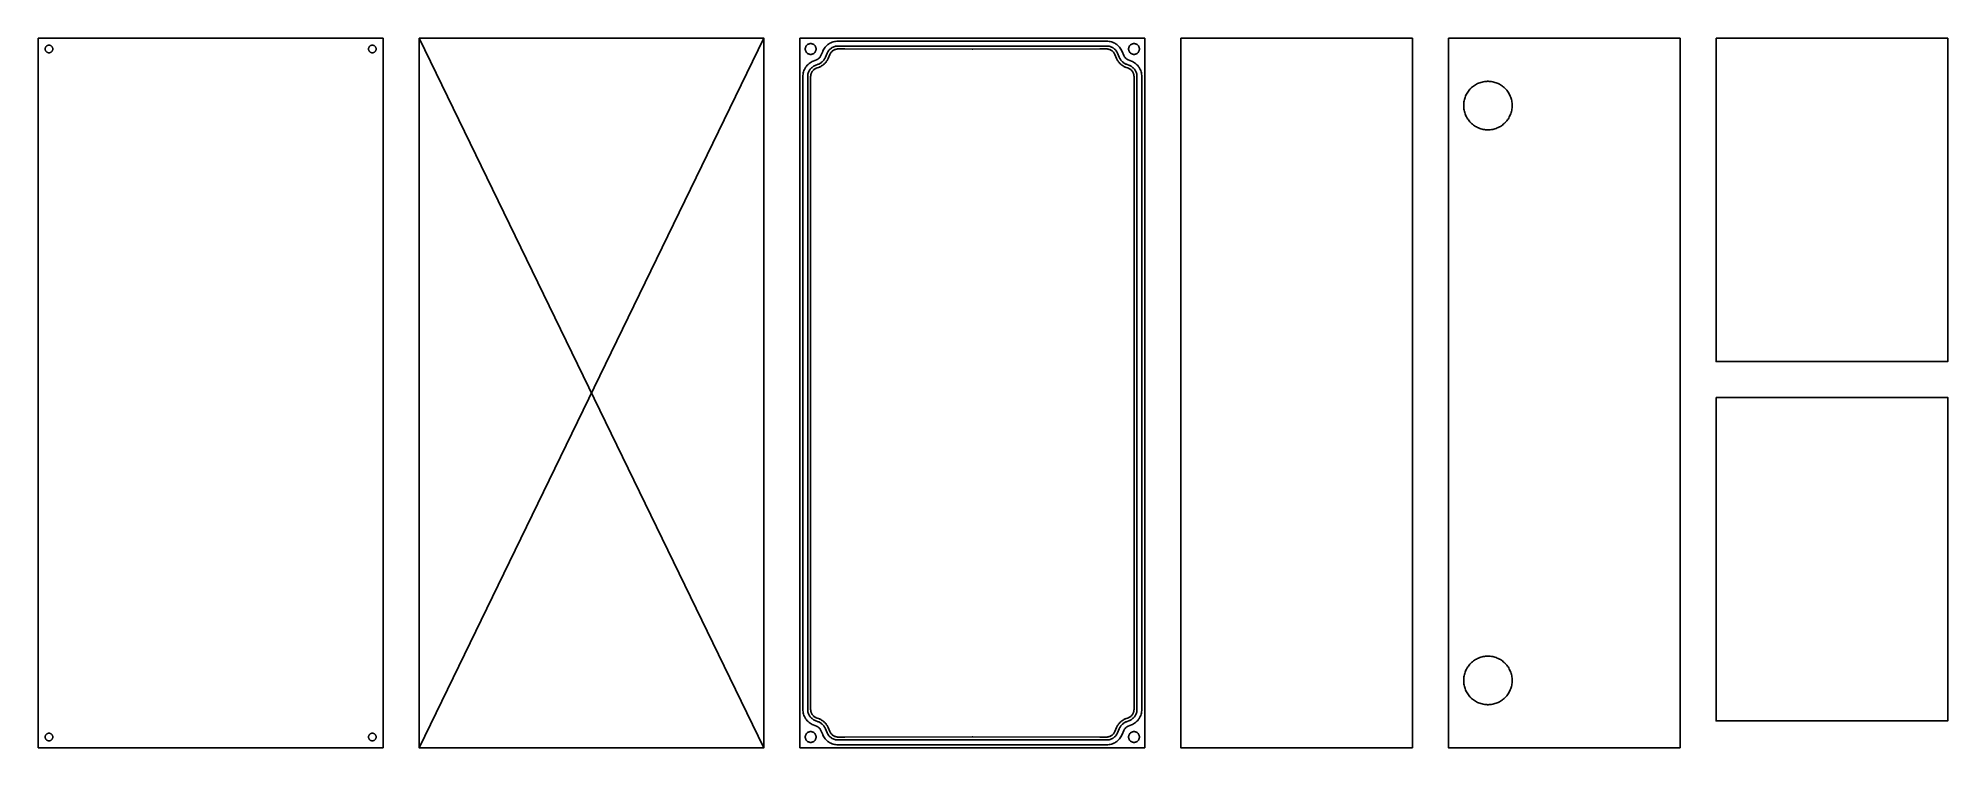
# Model space of a CAD drawing. Extents: x 0 to 1063, y 0 to 395.
import ezdxf

# ---------------------------------------------------------------- set-up
doc = ezdxf.new("R2010")
doc.units = 0
doc.layers.get('0').update_dxf_attribs({"linetype": 'CONTINUOUS'})

msp = doc.modelspace()

# ---------------------------------------------------------------- linework, layer by layer
at = {"color": 0}
for points in [[(0, 395.014), (192, 395.014), (192, 0.01329), (0, 0.01329), (0, 395.014)], [(212, 395.014), (404, 395.014), (404, 0.01329), (212, 0.01329), (212, 395.014)], [(212, 0.01329), (404, 395.014)], [(212, 395.014), (404, 0.01329)], [(424, 395.014), (616.001, 395.014), (616.001, 0.01329), (424, 0.01329), (424, 395.014)], [(614.351, 25.0133), (614.351, 373.628), (614.351, 373.801), (614.325, 374.322), (614.247, 375.011), (614.121, 375.69), (613.943, 376.357), (613.718, 377.01), (613.444, 377.644), (613.124, 378.258), (612.854, 378.706), (612.757, 378.85), (612.66, 378.993), (612.347, 379.411), (611.899, 379.94), (611.412, 380.432), (610.893, 380.886), (610.342, 381.301), (609.761, 381.675), (609.151, 382.006), (608.678, 382.225), (608.517, 382.29), (606.796, 382.989), (606.69, 383.032), (606.382, 383.182), (605.99, 383.412), (605.625, 383.679), (605.289, 383.979), (604.982, 384.31), (604.708, 384.671), (604.471, 385.057), (604.315, 385.364), (604.271, 385.468), (603.318, 387.692), (603.251, 387.85), (603.026, 388.311), (602.692, 388.906), (602.314, 389.472), (601.899, 390.008), (601.444, 390.514), (600.954, 390.985), (600.429, 391.421), (600.014, 391.724), (599.872, 391.818), (599.729, 391.912), (599.287, 392.174), (598.681, 392.485), (598.054, 392.75), (597.411, 392.969), (596.753, 393.14), (596.085, 393.264), (595.407, 393.339), (594.893, 393.364), (594.722, 393.364), (591.001, 393.364), (520.19, 393.296), (520.19, 393.294), (520.001, 393.294), (519.811, 393.294), (519.811, 393.296), (449, 393.364), (445.279, 393.364), (445.108, 393.364), (444.594, 393.339), (443.917, 393.264), (443.249, 393.14), (442.59, 392.969), (441.947, 392.75), (441.321, 392.485), (440.714, 392.174), (440.272, 391.912), (440.129, 391.818), (439.987, 391.724), (439.572, 391.421), (439.047, 390.985), (438.557, 390.514), (438.103, 390.008), (437.688, 389.472), (437.31, 388.906), (436.975, 388.311), (436.75, 387.85), (436.683, 387.692), (435.731, 385.468), (435.686, 385.364), (435.531, 385.057), (435.293, 384.671), (435.019, 384.31), (434.713, 383.979), (434.376, 383.679), (434.011, 383.412), (433.619, 383.182), (433.311, 383.032), (433.206, 382.989), (431.485, 382.29), (431.324, 382.225), (430.85, 382.006), (430.24, 381.675), (429.66, 381.301), (429.108, 380.886), (428.589, 380.432), (428.103, 379.94), (427.654, 379.411), (427.342, 378.993), (427.244, 378.85), (427.147, 378.706), (426.878, 378.258), (426.557, 377.644), (426.283, 377.01), (426.058, 376.357), (425.881, 375.69), (425.754, 375.011), (425.676, 374.322), (425.65, 373.801), (425.65, 373.628), (425.65, 21.4), (425.65, 21.2263), (425.676, 20.7049), (425.754, 20.0161), (425.881, 19.3371), (426.058, 18.67), (426.283, 18.0178), (426.557, 17.3832), (426.878, 16.769), (427.147, 16.3219), (427.244, 16.1778), (427.342, 16.0336), (427.654, 15.6156), (428.103, 15.0874), (428.589, 14.5953), (429.108, 14.1408), (429.66, 13.726), (430.24, 13.3524), (430.85, 13.022), (431.324, 12.8019), (431.485, 12.7365), (433.206, 12.038), (433.311, 11.9951), (433.619, 11.8454), (434.011, 11.6146), (434.376, 11.3482), (434.713, 11.0482), (435.019, 10.717), (435.293, 10.3569), (435.531, 9.97006), (435.686, 9.66385), (435.731, 9.55881), (436.683, 7.33485), (436.75, 7.17763), (436.975, 6.71571), (437.31, 6.1219), (437.688, 5.55561), (438.103, 5.01882), (438.557, 4.51367), (439.047, 4.04226), (439.572, 3.60667), (439.987, 3.30317), (440.129, 3.20893), (440.272, 3.11475), (440.714, 2.85308), (441.321, 2.5421), (441.947, 2.27686), (442.59, 2.05806), (443.249, 1.88656), (443.917, 1.76307), (444.594, 1.68838), (445.108, 1.66331), (445.279, 1.66331), (449, 1.66331), (519.811, 1.73199), (519.811, 1.73232), (520.001, 1.73215), (520.19, 1.73232), (520.19, 1.73199), (591.001, 1.66331), (594.722, 1.66331), (594.893, 1.66331), (595.407, 1.68838), (596.085, 1.76307), (596.753, 1.88656), (597.411, 2.05806), (598.054, 2.27686), (598.681, 2.5421), (599.287, 2.85308), (599.729, 3.11475), (599.872, 3.20893), (600.014, 3.30311), (600.429, 3.60667), (600.954, 4.04226), (601.444, 4.51367), (601.899, 5.01882), (602.314, 5.55561), (602.692, 6.1219), (603.026, 6.71571), (603.251, 7.17763), (603.318, 7.33485), (604.271, 9.55881), (604.315, 9.66385), (604.471, 9.97006), (604.708, 10.3569), (604.982, 10.717), (605.289, 11.0482), (605.625, 11.3482), (605.99, 11.6146), (606.382, 11.8454), (606.69, 11.9951), (606.796, 12.038), (608.517, 12.7365), (608.678, 12.8019), (609.151, 13.022), (609.761, 13.3524), (610.342, 13.726), (610.893, 14.1408), (611.412, 14.5953), (611.899, 15.0874), (612.347, 15.6156), (612.66, 16.0336), (612.757, 16.1778), (612.854, 16.3219), (613.124, 16.769), (613.444, 17.3832), (613.718, 18.0178), (613.943, 18.67), (614.121, 19.3371), (614.247, 20.0161), (614.325, 20.7049), (614.351, 21.2263), (614.351, 21.4), (614.351, 25.0133)], [(614.351, 370.014), (614.351, 21.4), (614.351, 21.2263), (614.325, 20.7049), (614.247, 20.0161), (614.121, 19.3371), (613.943, 18.67), (613.718, 18.0178), (613.444, 17.3832), (613.124, 16.769), (612.854, 16.3219), (612.757, 16.1778), (612.66, 16.0336), (612.347, 15.6156), (611.899, 15.0874), (611.412, 14.5953), (610.893, 14.1408), (610.342, 13.726), (609.761, 13.3524), (609.151, 13.022), (608.678, 12.8019), (608.517, 12.7365), (606.796, 12.038), (606.69, 11.9951), (606.382, 11.8454), (605.99, 11.6146), (605.625, 11.3482), (605.289, 11.0482), (604.982, 10.717), (604.708, 10.3569), (604.471, 9.97006), (604.315, 9.66385), (604.271, 9.55881), (603.318, 7.33485), (603.251, 7.17763), (603.026, 6.71571), (602.692, 6.1219), (602.314, 5.55561), (601.899, 5.01882), (601.444, 4.51367), (600.954, 4.04226), (600.429, 3.60667), (600.014, 3.30311), (599.872, 3.20893), (599.729, 3.11475), (599.287, 2.85308), (598.681, 2.5421), (598.054, 2.27686), (597.411, 2.05806), (596.753, 1.88656), (596.085, 1.76307), (595.407, 1.68838), (594.893, 1.66331), (594.722, 1.66331), (591.001, 1.66331), (520.19, 1.73199), (520.19, 1.73232), (520.001, 1.73215), (519.811, 1.73232), (519.811, 1.73199), (449, 1.66331), (445.279, 1.66331), (445.108, 1.66331), (444.594, 1.68838), (443.917, 1.76307), (443.249, 1.88656), (442.59, 2.05806), (441.947, 2.27686), (441.321, 2.5421), (440.714, 2.85308), (440.272, 3.11475), (440.129, 3.20893), (439.987, 3.30317), (439.572, 3.60667), (439.047, 4.04226), (438.557, 4.51367), (438.103, 5.01882), (437.688, 5.55561), (437.31, 6.1219), (436.975, 6.71571), (436.75, 7.17763), (436.683, 7.33485), (435.731, 9.55881), (435.686, 9.66385), (435.531, 9.97006), (435.293, 10.3569), (435.019, 10.717), (434.713, 11.0482), (434.376, 11.3482), (434.011, 11.6146), (433.619, 11.8454), (433.311, 11.9951), (433.206, 12.038), (431.485, 12.7365), (431.324, 12.8019), (430.85, 13.022), (430.24, 13.3524), (429.66, 13.726), (429.108, 14.1408), (428.589, 14.5953), (428.103, 15.0874), (427.654, 15.6156), (427.342, 16.0336), (427.244, 16.1778), (427.147, 16.3219), (426.878, 16.769), (426.557, 17.3832), (426.283, 18.0178), (426.058, 18.67), (425.881, 19.3371), (425.754, 20.0161), (425.676, 20.7049), (425.65, 21.2263), (425.65, 21.4), (425.65, 373.628), (425.65, 373.801), (425.676, 374.322), (425.754, 375.011), (425.881, 375.69), (426.058, 376.357), (426.283, 377.01), (426.557, 377.644), (426.878, 378.258), (427.147, 378.706), (427.244, 378.85), (427.342, 378.993), (427.654, 379.411), (428.103, 379.94), (428.589, 380.432), (429.108, 380.886), (429.66, 381.301), (430.24, 381.675), (430.85, 382.006), (431.324, 382.225), (431.485, 382.29), (433.206, 382.989), (433.311, 383.032), (433.619, 383.182), (434.011, 383.412), (434.376, 383.679), (434.713, 383.979), (435.019, 384.31), (435.293, 384.671), (435.531, 385.057), (435.686, 385.364), (435.731, 385.468), (436.683, 387.692), (436.75, 387.85), (436.975, 388.311), (437.31, 388.906), (437.688, 389.472), (438.103, 390.008), (438.557, 390.514), (439.047, 390.985), (439.572, 391.421), (439.987, 391.724), (440.129, 391.818), (440.272, 391.912), (440.714, 392.174), (441.321, 392.485), (441.947, 392.75), (442.59, 392.969), (443.249, 393.14), (443.917, 393.264), (444.594, 393.339), (445.108, 393.364), (445.279, 393.364), (449, 393.364), (519.811, 393.296), (519.811, 393.294), (520.001, 393.294), (520.19, 393.294), (520.19, 393.296), (591.001, 393.364), (594.722, 393.364), (594.893, 393.364), (595.407, 393.339), (596.085, 393.264), (596.753, 393.14), (597.411, 392.969), (598.054, 392.75), (598.681, 392.485), (599.287, 392.174), (599.729, 391.912), (599.872, 391.818), (600.014, 391.724), (600.429, 391.421), (600.954, 390.985), (601.444, 390.514), (601.899, 390.008), (602.314, 389.472), (602.692, 388.906), (603.026, 388.311), (603.251, 387.85), (603.318, 387.692), (604.271, 385.468), (604.315, 385.364), (604.471, 385.057), (604.708, 384.671), (604.982, 384.31), (605.289, 383.979), (605.625, 383.679), (605.99, 383.412), (606.382, 383.182), (606.69, 383.032), (606.796, 382.989), (608.517, 382.29), (608.678, 382.225), (609.151, 382.006), (609.761, 381.675), (610.342, 381.301), (610.893, 380.886), (611.412, 380.432), (611.899, 379.94), (612.347, 379.411), (612.66, 378.993), (612.757, 378.85), (612.854, 378.706), (613.124, 378.258), (613.444, 377.644), (613.718, 377.01), (613.943, 376.357), (614.121, 375.69), (614.247, 375.011), (614.325, 374.322), (614.351, 373.801), (614.351, 373.628), (614.351, 370.014)], [(636.001, 395.014), (765.001, 395.014), (765.001, 0.01329), (636.001, 0.01329), (636.001, 395.014)], [(785.001, 395.014), (914.001, 395.014), (914.001, 0.01329), (785.001, 0.01329), (785.001, 395.014)], [(934.001, 395.014), (1063, 395.014), (1063, 215.014), (934.001, 215.014), (934.001, 395.014)], [(6, 386.914), (5.94629, 386.914), (5.78526, 386.925), (5.57676, 386.957), (5.37549, 387.008), (5.18257, 387.079), (4.99903, 387.167), (4.82585, 387.272), (4.66417, 387.393), (4.51508, 387.529), (4.3795, 387.678), (4.25863, 387.84), (4.15343, 388.013), (4.065, 388.196), (3.99442, 388.389), (3.94265, 388.59), (3.91081, 388.799), (3.90001, 388.96), (3.90001, 389.014), (3.90001, 389.068), (3.91081, 389.229), (3.94265, 389.438), (3.99442, 389.639), (4.065, 389.832), (4.15343, 390.015), (4.25863, 390.188), (4.3795, 390.35), (4.51508, 390.499), (4.66417, 390.635), (4.82585, 390.756), (4.99903, 390.861), (5.18257, 390.949), (5.37549, 391.019), (5.57676, 391.071), (5.78526, 391.103), (5.94629, 391.114), (6, 391.114), (6.05365, 391.114), (6.21468, 391.103), (6.42324, 391.071), (6.62446, 391.019), (6.81739, 390.949), (7.00097, 390.861), (7.1741, 390.756), (7.33578, 390.635), (7.48492, 390.499), (7.62044, 390.35), (7.74132, 390.188), (7.84651, 390.015), (7.93494, 389.832), (8.00553, 389.639), (8.05729, 389.438), (8.08914, 389.229), (8.09999, 389.068), (8.09999, 389.014), (8.09999, 388.96), (8.08914, 388.799), (8.05729, 388.59), (8.00553, 388.389), (7.93494, 388.196), (7.84651, 388.013), (7.74132, 387.84), (7.62044, 387.678), (7.48492, 387.529), (7.33578, 387.393), (7.1741, 387.272), (7.00097, 387.167), (6.81739, 387.079), (6.62446, 387.008), (6.42324, 386.957), (6.21468, 386.925), (6.05365, 386.914), (6, 386.914)], [(186, 386.914), (185.947, 386.914), (185.786, 386.925), (185.576, 386.957), (185.376, 387.008), (185.183, 387.079), (184.999, 387.167), (184.826, 387.272), (184.664, 387.393), (184.515, 387.529), (184.379, 387.678), (184.258, 387.84), (184.154, 388.013), (184.065, 388.196), (183.994, 388.389), (183.943, 388.59), (183.911, 388.799), (183.9, 388.96), (183.9, 389.014), (183.9, 389.068), (183.911, 389.229), (183.943, 389.438), (183.994, 389.639), (184.065, 389.832), (184.154, 390.015), (184.258, 390.188), (184.379, 390.35), (184.515, 390.499), (184.664, 390.635), (184.826, 390.756), (184.999, 390.861), (185.183, 390.949), (185.376, 391.019), (185.576, 391.071), (185.786, 391.103), (185.947, 391.114), (186, 391.114), (186.054, 391.114), (186.215, 391.103), (186.424, 391.071), (186.625, 391.019), (186.818, 390.949), (187.001, 390.861), (187.175, 390.756), (187.336, 390.635), (187.485, 390.499), (187.621, 390.35), (187.742, 390.188), (187.847, 390.015), (187.935, 389.832), (188.006, 389.639), (188.057, 389.438), (188.089, 389.229), (188.1, 389.068), (188.1, 389.014), (188.1, 388.96), (188.089, 388.799), (188.057, 388.59), (188.006, 388.389), (187.935, 388.196), (187.847, 388.013), (187.742, 387.84), (187.621, 387.678), (187.485, 387.529), (187.336, 387.393), (187.175, 387.272), (187.001, 387.167), (186.818, 387.079), (186.625, 387.008), (186.424, 386.957), (186.215, 386.925), (186.054, 386.914), (186, 386.914)], [(430, 386.014), (429.924, 386.014), (429.694, 386.029), (429.396, 386.075), (429.108, 386.149), (428.833, 386.25), (428.571, 386.376), (428.324, 386.526), (428.092, 386.699), (427.879, 386.893), (427.686, 387.106), (427.513, 387.336), (427.362, 387.583), (427.236, 387.846), (427.136, 388.122), (427.061, 388.41), (427.017, 388.707), (427, 388.938), (427, 389.014), (427, 389.09), (427.017, 389.321), (427.061, 389.618), (427.136, 389.906), (427.236, 390.182), (427.362, 390.444), (427.513, 390.692), (427.686, 390.922), (427.879, 391.135), (428.092, 391.329), (428.324, 391.501), (428.571, 391.651), (428.833, 391.778), (429.108, 391.879), (429.396, 391.953), (429.694, 391.999), (429.924, 392.014), (430, 392.014), (430.078, 392.014), (430.307, 391.999), (430.606, 391.953), (430.893, 391.879), (431.168, 391.778), (431.431, 391.651), (431.678, 391.501), (431.908, 391.329), (432.122, 391.135), (432.315, 390.922), (432.489, 390.692), (432.639, 390.444), (432.765, 390.182), (432.865, 389.906), (432.94, 389.618), (432.985, 389.321), (433, 389.09), (433, 389.014), (433, 388.938), (432.985, 388.707), (432.94, 388.41), (432.865, 388.122), (432.765, 387.846), (432.639, 387.583), (432.489, 387.336), (432.315, 387.106), (432.122, 386.893), (431.908, 386.699), (431.678, 386.526), (431.431, 386.376), (431.168, 386.25), (430.893, 386.149), (430.606, 386.075), (430.307, 386.029), (430.078, 386.014), (430, 386.014)], [(611.651, 370.014), (611.651, 21.4), (611.651, 21.2765), (611.632, 20.9056), (611.578, 20.4158), (611.488, 19.9328), (611.361, 19.4583), (611.2, 18.9946), (611.006, 18.5432), (610.778, 18.1064), (610.586, 17.7883), (610.517, 17.6858), (610.447, 17.5833), (610.225, 17.286), (609.907, 16.9103), (609.561, 16.5603), (609.192, 16.2371), (608.8, 15.9419), (608.386, 15.6764), (607.953, 15.4414), (607.617, 15.2847), (607.501, 15.2383), (605.781, 14.5399), (605.697, 14.5057), (605.449, 14.3953), (605.125, 14.2353), (604.811, 14.0603), (604.507, 13.8706), (604.213, 13.6668), (603.929, 13.4494), (603.657, 13.2187), (603.397, 12.9752), (603.149, 12.7195), (602.912, 12.4517), (602.69, 12.1726), (602.481, 11.8825), (602.286, 11.5818), (602.104, 11.2711), (601.939, 10.9507), (601.824, 10.7043), (601.787, 10.621), (600.836, 8.39708), (600.789, 8.28526), (600.629, 7.95671), (600.39, 7.5344), (600.122, 7.13162), (599.826, 6.74983), (599.503, 6.39057), (599.154, 6.05528), (598.781, 5.7455), (598.486, 5.52962), (598.385, 5.46262), (598.283, 5.39567), (597.969, 5.20953), (597.537, 4.98833), (597.092, 4.79969), (596.635, 4.6441), (596.167, 4.52208), (595.692, 4.43425), (595.21, 4.38113), (594.844, 4.36328), (594.722, 4.36328), (591.001, 4.36328), (520.001, 4.43218), (449, 4.36328), (445.279, 4.36328), (445.157, 4.36328), (444.792, 4.38113), (444.31, 4.43425), (443.835, 4.52208), (443.367, 4.6441), (442.91, 4.79969), (442.464, 4.98833), (442.032, 5.20953), (441.718, 5.39567), (441.617, 5.46262), (441.515, 5.52962), (441.221, 5.7455), (440.847, 6.05528), (440.499, 6.39057), (440.175, 6.74983), (439.879, 7.13162), (439.611, 7.5344), (439.374, 7.95671), (439.213, 8.28526), (439.165, 8.39708), (438.214, 10.621), (438.178, 10.7043), (438.063, 10.9507), (437.897, 11.2711), (437.715, 11.5818), (437.521, 11.8825), (437.311, 12.1726), (437.089, 12.4517), (436.853, 12.7195), (436.604, 12.9752), (436.344, 13.2187), (436.072, 13.4494), (435.789, 13.6668), (435.494, 13.8706), (435.19, 14.0603), (434.876, 14.2353), (434.553, 14.3953), (434.304, 14.5058), (434.221, 14.5399), (432.5, 15.2383), (432.385, 15.2847), (432.049, 15.4414), (431.615, 15.6764), (431.201, 15.9419), (430.81, 16.2371), (430.44, 16.5603), (430.094, 16.9103), (429.776, 17.286), (429.554, 17.5833), (429.485, 17.6858), (429.415, 17.7885), (429.224, 18.1064), (428.996, 18.5432), (428.801, 18.9946), (428.64, 19.4583), (428.514, 19.9328), (428.424, 20.4158), (428.369, 20.9056), (428.35, 21.2765), (428.35, 21.4), (428.35, 373.628), (428.35, 373.751), (428.369, 374.122), (428.424, 374.611), (428.514, 375.094), (428.64, 375.569), (428.801, 376.033), (428.996, 376.483), (429.224, 376.921), (429.415, 377.239), (429.485, 377.342), (429.554, 377.444), (429.776, 377.742), (430.094, 378.117), (430.44, 378.467), (430.81, 378.79), (431.201, 379.085), (431.615, 379.351), (432.049, 379.586), (432.385, 379.743), (432.5, 379.789), (434.221, 380.487), (434.304, 380.521), (434.553, 380.632), (434.876, 380.792), (435.19, 380.967), (435.494, 381.157), (435.789, 381.36), (436.072, 381.578), (436.344, 381.808), (436.604, 382.051), (436.853, 382.308), (437.089, 382.575), (437.311, 382.854), (437.521, 383.144), (437.715, 383.446), (437.897, 383.756), (438.063, 384.076), (438.178, 384.324), (438.214, 384.406), (439.165, 386.631), (439.213, 386.742), (439.374, 387.071), (439.611, 387.493), (439.879, 387.896), (440.175, 388.278), (440.499, 388.636), (440.847, 388.972), (441.221, 389.282), (441.515, 389.497), (441.617, 389.564), (441.718, 389.632), (442.032, 389.818), (442.464, 390.039), (442.91, 390.228), (443.367, 390.383), (443.835, 390.506), (444.31, 390.593), (444.792, 390.646), (445.157, 390.664), (445.279, 390.664), (449, 390.664), (520.001, 390.594), (591.001, 390.664), (594.722, 390.664), (594.844, 390.664), (595.21, 390.646), (595.692, 390.593), (596.167, 390.506), (596.635, 390.383), (597.092, 390.228), (597.537, 390.039), (597.969, 389.818), (598.283, 389.632), (598.385, 389.564), (598.486, 389.497), (598.781, 389.282), (599.154, 388.972), (599.503, 388.636), (599.826, 388.278), (600.122, 387.896), (600.39, 387.493), (600.629, 387.071), (600.789, 386.742), (600.836, 386.631), (601.787, 384.406), (601.824, 384.324), (601.939, 384.076), (602.104, 383.756), (602.286, 383.446), (602.481, 383.144), (602.69, 382.854), (602.912, 382.575), (603.149, 382.308), (603.397, 382.051), (603.657, 381.808), (603.929, 381.578), (604.213, 381.36), (604.507, 381.157), (604.811, 380.967), (605.125, 380.792), (605.449, 380.632), (605.697, 380.521), (605.781, 380.487), (607.501, 379.789), (607.617, 379.743), (607.953, 379.586), (608.386, 379.351), (608.8, 379.085), (609.192, 378.79), (609.561, 378.467), (609.907, 378.117), (610.225, 377.742), (610.447, 377.444), (610.517, 377.342), (610.586, 377.239), (610.778, 376.921), (611.006, 376.483), (611.2, 376.033), (611.361, 375.569), (611.488, 375.094), (611.578, 374.611), (611.632, 374.122), (611.651, 373.751), (611.651, 373.628), (611.651, 370.014)], [(611.651, 25.0133), (611.651, 373.628), (611.651, 373.751), (611.632, 374.122), (611.578, 374.611), (611.488, 375.094), (611.361, 375.569), (611.2, 376.033), (611.006, 376.483), (610.778, 376.921), (610.586, 377.239), (610.517, 377.342), (610.447, 377.444), (610.225, 377.742), (609.907, 378.117), (609.561, 378.467), (609.192, 378.79), (608.8, 379.085), (608.386, 379.351), (607.953, 379.586), (607.617, 379.743), (607.501, 379.789), (605.781, 380.487), (605.697, 380.521), (605.449, 380.632), (605.125, 380.792), (604.811, 380.967), (604.507, 381.157), (604.213, 381.36), (603.929, 381.578), (603.657, 381.808), (603.397, 382.051), (603.149, 382.308), (602.912, 382.575), (602.69, 382.854), (602.481, 383.144), (602.286, 383.446), (602.104, 383.756), (601.939, 384.076), (601.824, 384.324), (601.787, 384.406), (600.836, 386.631), (600.789, 386.742), (600.629, 387.071), (600.39, 387.493), (600.122, 387.896), (599.826, 388.278), (599.503, 388.636), (599.154, 388.972), (598.781, 389.282), (598.486, 389.497), (598.385, 389.564), (598.283, 389.632), (597.969, 389.818), (597.537, 390.039), (597.092, 390.228), (596.635, 390.383), (596.167, 390.506), (595.692, 390.593), (595.21, 390.646), (594.844, 390.664), (594.722, 390.664), (591.001, 390.664), (520.001, 390.594), (449, 390.664), (445.279, 390.664), (445.157, 390.664), (444.792, 390.646), (444.31, 390.593), (443.835, 390.506), (443.367, 390.383), (442.91, 390.228), (442.464, 390.039), (442.032, 389.818), (441.718, 389.632), (441.617, 389.564), (441.515, 389.497), (441.221, 389.282), (440.847, 388.972), (440.499, 388.636), (440.175, 388.278), (439.879, 387.896), (439.611, 387.493), (439.374, 387.071), (439.213, 386.742), (439.165, 386.631), (438.214, 384.406), (438.178, 384.324), (438.063, 384.076), (437.897, 383.756), (437.715, 383.446), (437.521, 383.144), (437.311, 382.854), (437.089, 382.575), (436.853, 382.308), (436.604, 382.051), (436.344, 381.808), (436.072, 381.578), (435.789, 381.36), (435.494, 381.157), (435.19, 380.967), (434.876, 380.792), (434.553, 380.632), (434.304, 380.521), (434.221, 380.487), (432.5, 379.789), (432.385, 379.743), (432.049, 379.586), (431.615, 379.351), (431.201, 379.085), (430.81, 378.79), (430.44, 378.467), (430.094, 378.117), (429.776, 377.742), (429.554, 377.444), (429.485, 377.342), (429.415, 377.239), (429.224, 376.921), (428.996, 376.483), (428.801, 376.033), (428.64, 375.569), (428.514, 375.094), (428.424, 374.611), (428.369, 374.122), (428.35, 373.751), (428.35, 373.628), (428.35, 21.4), (428.35, 21.2765), (428.369, 20.9056), (428.424, 20.4158), (428.514, 19.9328), (428.64, 19.4583), (428.801, 18.9946), (428.996, 18.5432), (429.224, 18.1064), (429.415, 17.7885), (429.485, 17.6858), (429.554, 17.5833), (429.776, 17.286), (430.094, 16.9103), (430.44, 16.5603), (430.81, 16.2371), (431.201, 15.9419), (431.615, 15.6764), (432.049, 15.4414), (432.385, 15.2847), (432.5, 15.2383), (434.221, 14.5399), (434.304, 14.5058), (434.553, 14.3953), (434.876, 14.2353), (435.19, 14.0603), (435.494, 13.8706), (435.789, 13.6668), (436.072, 13.4494), (436.344, 13.2187), (436.604, 12.9752), (436.853, 12.7195), (437.089, 12.4517), (437.311, 12.1726), (437.521, 11.8825), (437.715, 11.5818), (437.897, 11.2711), (438.063, 10.9507), (438.178, 10.7043), (438.214, 10.621), (439.165, 8.39708), (439.213, 8.28526), (439.374, 7.95671), (439.611, 7.5344), (439.879, 7.13162), (440.175, 6.74983), (440.499, 6.39057), (440.847, 6.05528), (441.221, 5.7455), (441.515, 5.52962), (441.617, 5.46262), (441.718, 5.39567), (442.032, 5.20953), (442.464, 4.98833), (442.91, 4.79969), (443.367, 4.6441), (443.835, 4.52208), (444.31, 4.43425), (444.792, 4.38113), (445.157, 4.36328), (445.279, 4.36328), (449, 4.36328), (520.001, 4.43218), (591.001, 4.36328), (594.722, 4.36328), (594.844, 4.36328), (595.21, 4.38113), (595.692, 4.43425), (596.167, 4.52208), (596.635, 4.6441), (597.092, 4.79969), (597.537, 4.98833), (597.969, 5.20953), (598.283, 5.39567), (598.385, 5.46262), (598.486, 5.52962), (598.781, 5.7455), (599.154, 6.05528), (599.503, 6.39057), (599.826, 6.74983), (600.122, 7.13162), (600.39, 7.5344), (600.629, 7.95671), (600.789, 8.28526), (600.836, 8.39708), (601.787, 10.621), (601.824, 10.7043), (601.939, 10.9507), (602.104, 11.2711), (602.286, 11.5818), (602.481, 11.8825), (602.69, 12.1726), (602.912, 12.4517), (603.149, 12.7195), (603.397, 12.9752), (603.657, 13.2187), (603.929, 13.4494), (604.213, 13.6668), (604.507, 13.8706), (604.811, 14.0603), (605.125, 14.2353), (605.449, 14.3953), (605.697, 14.5057), (605.781, 14.5399), (607.501, 15.2383), (607.617, 15.2847), (607.953, 15.4414), (608.386, 15.6764), (608.8, 15.9419), (609.192, 16.2371), (609.561, 16.5603), (609.907, 16.9103), (610.225, 17.286), (610.447, 17.5833), (610.517, 17.6858), (610.586, 17.7883), (610.778, 18.1064), (611.006, 18.5432), (611.2, 18.9946), (611.361, 19.4583), (611.488, 19.9328), (611.578, 20.4158), (611.632, 20.9056), (611.651, 21.2765), (611.651, 21.4), (611.651, 25.0133)], [(610.001, 25.0133), (610.001, 373.628), (610.001, 373.722), (609.986, 374.006), (609.944, 374.379), (609.875, 374.744), (609.779, 375.101), (609.657, 375.45), (609.511, 375.786), (609.342, 376.11), (609.149, 376.419), (608.933, 376.715), (608.697, 376.994), (608.44, 377.257), (608.164, 377.5), (607.869, 377.722), (607.557, 377.925), (607.228, 378.104), (606.969, 378.225), (606.882, 378.26), (605.161, 378.958), (605.058, 379), (604.754, 379.136), (604.357, 379.332), (603.972, 379.546), (603.6, 379.778), (603.24, 380.028), (602.893, 380.294), (602.56, 380.576), (602.242, 380.875), (601.938, 381.188), (601.649, 381.515), (601.376, 381.857), (601.119, 382.213), (600.881, 382.581), (600.658, 382.961), (600.456, 383.353), (600.315, 383.656), (600.271, 383.757), (599.319, 385.981), (599.283, 386.067), (599.16, 386.318), (598.978, 386.639), (598.774, 386.944), (598.55, 387.231), (598.307, 387.5), (598.047, 387.749), (597.769, 387.979), (597.476, 388.188), (597.169, 388.375), (596.849, 388.539), (596.517, 388.681), (596.175, 388.799), (595.822, 388.892), (595.463, 388.96), (595.096, 389), (594.815, 389.014), (594.722, 389.014), (591.001, 389.014), (520.186, 388.946), (520.186, 388.944), (520.001, 388.944), (519.815, 388.944), (519.815, 388.946), (449, 389.014), (445.279, 389.014), (445.186, 389.014), (444.906, 389), (444.539, 388.96), (444.179, 388.892), (443.828, 388.799), (443.485, 388.681), (443.153, 388.539), (442.832, 388.375), (442.525, 388.188), (442.232, 387.979), (441.956, 387.749), (441.694, 387.5), (441.451, 387.231), (441.228, 386.944), (441.024, 386.639), (440.842, 386.318), (440.719, 386.067), (440.682, 385.981), (439.731, 383.757), (439.686, 383.656), (439.546, 383.353), (439.343, 382.961), (439.121, 382.581), (438.882, 382.213), (438.625, 381.857), (438.353, 381.515), (438.064, 381.188), (437.76, 380.875), (437.442, 380.576), (437.108, 380.294), (436.761, 380.028), (436.401, 379.778), (436.029, 379.546), (435.644, 379.332), (435.249, 379.136), (434.943, 379), (434.842, 378.958), (433.119, 378.26), (433.032, 378.225), (432.774, 378.104), (432.444, 377.925), (432.132, 377.722), (431.838, 377.5), (431.561, 377.257), (431.304, 376.994), (431.068, 376.715), (430.853, 376.419), (430.66, 376.11), (430.49, 375.786), (430.344, 375.45), (430.222, 375.101), (430.126, 374.744), (430.057, 374.379), (430.015, 374.006), (430, 373.722), (430, 373.628), (430, 21.4), (430, 21.3053), (430.015, 21.0211), (430.057, 20.6481), (430.126, 20.2824), (430.222, 19.9251), (430.344, 19.5779), (430.49, 19.2415), (430.66, 18.9176), (430.853, 18.6074), (431.068, 18.3119), (431.304, 18.0328), (431.561, 17.771), (431.838, 17.5278), (432.132, 17.3046), (432.444, 17.1025), (432.774, 16.9229), (433.032, 16.8028), (433.119, 16.7671), (434.842, 16.0687), (434.943, 16.0271), (435.249, 15.8917), (435.644, 15.6958), (436.029, 15.4814), (436.401, 15.2493), (436.761, 14.9997), (437.108, 14.7335), (437.442, 14.451), (437.76, 14.1528), (438.064, 13.8396), (438.353, 13.5118), (438.625, 13.17), (438.882, 12.8148), (439.121, 12.4466), (439.343, 12.0661), (439.546, 11.6738), (439.686, 11.3722), (439.731, 11.2702), (440.682, 9.04622), (440.719, 8.96056), (440.842, 8.70899), (441.024, 8.38769), (441.228, 8.08317), (441.451, 7.79617), (441.694, 7.52756), (441.956, 7.2781), (442.232, 7.04861), (442.525, 6.83985), (442.832, 6.65267), (443.153, 6.48785), (443.485, 6.34619), (443.828, 6.22851), (444.179, 6.13558), (444.539, 6.06819), (444.906, 6.02718), (445.186, 6.01329), (445.279, 6.01329), (449, 6.01329), (519.815, 6.08197), (519.815, 6.08236), (520.001, 6.08214), (520.186, 6.08236), (520.186, 6.08197), (591.001, 6.01329), (594.722, 6.01329), (594.815, 6.01329), (595.096, 6.02718), (595.463, 6.06819), (595.822, 6.13558), (596.175, 6.22851), (596.517, 6.34619), (596.849, 6.48785), (597.169, 6.65267), (597.476, 6.83985), (597.769, 7.04861), (598.047, 7.2781), (598.307, 7.52756), (598.55, 7.79617), (598.774, 8.08317), (598.978, 8.38769), (599.16, 8.70899), (599.283, 8.96056), (599.319, 9.04622), (600.271, 11.2702), (600.315, 11.3722), (600.456, 11.6738), (600.658, 12.0661), (600.881, 12.4466), (601.119, 12.8148), (601.376, 13.17), (601.649, 13.5118), (601.938, 13.8396), (602.242, 14.1528), (602.56, 14.451), (602.893, 14.7335), (603.24, 14.9997), (603.6, 15.2493), (603.972, 15.4814), (604.357, 15.6958), (604.754, 15.8917), (605.058, 16.0271), (605.161, 16.0687), (606.882, 16.7671), (606.969, 16.8028), (607.228, 16.9229), (607.557, 17.1025), (607.869, 17.3046), (608.164, 17.5278), (608.44, 17.771), (608.697, 18.0328), (608.933, 18.3119), (609.149, 18.6074), (609.342, 18.9176), (609.511, 19.2415), (609.657, 19.5779), (609.779, 19.9251), (609.875, 20.2824), (609.944, 20.6481), (609.986, 21.0211), (610.001, 21.3053), (610.001, 21.4), (610.001, 25.0133)], [(610.001, 386.014), (609.924, 386.014), (609.694, 386.029), (609.396, 386.075), (609.108, 386.149), (608.833, 386.25), (608.571, 386.376), (608.324, 386.526), (608.093, 386.699), (607.879, 386.893), (607.686, 387.106), (607.512, 387.336), (607.363, 387.583), (607.236, 387.846), (607.136, 388.122), (607.061, 388.41), (607.017, 388.707), (607.001, 388.938), (607.001, 389.014), (607.001, 389.09), (607.017, 389.321), (607.061, 389.618), (607.136, 389.906), (607.236, 390.182), (607.363, 390.444), (607.512, 390.692), (607.686, 390.922), (607.879, 391.135), (608.093, 391.329), (608.324, 391.501), (608.571, 391.651), (608.833, 391.778), (609.108, 391.879), (609.396, 391.953), (609.694, 391.999), (609.924, 392.014), (610.001, 392.014), (610.078, 392.014), (610.307, 391.999), (610.606, 391.953), (610.893, 391.879), (611.168, 391.778), (611.431, 391.651), (611.678, 391.501), (611.91, 391.329), (612.122, 391.135), (612.315, 390.922), (612.489, 390.692), (612.639, 390.444), (612.765, 390.182), (612.865, 389.906), (612.94, 389.618), (612.985, 389.321), (613.001, 389.09), (613.001, 389.014), (613.001, 388.938), (612.985, 388.707), (612.94, 388.41), (612.865, 388.122), (612.765, 387.846), (612.639, 387.583), (612.489, 387.336), (612.315, 387.106), (612.122, 386.893), (611.91, 386.699), (611.678, 386.526), (611.431, 386.376), (611.168, 386.25), (610.893, 386.149), (610.606, 386.075), (610.307, 386.029), (610.078, 386.014), (610.001, 386.014)], [(807.001, 371.014), (807.168, 371.014), (807.671, 370.997), (808.335, 370.947), (808.994, 370.865), (809.647, 370.751), (810.292, 370.607), (810.928, 370.431), (811.553, 370.224), (812.167, 369.986), (812.769, 369.719), (813.358, 369.424), (813.932, 369.099), (814.49, 368.746), (815.033, 368.365), (815.557, 367.957), (816.063, 367.521), (816.429, 367.178), (816.547, 367.06), (816.665, 366.942), (817.008, 366.575), (817.444, 366.069), (817.851, 365.546), (818.233, 365.004), (818.586, 364.444), (818.911, 363.871), (819.207, 363.282), (819.474, 362.681), (819.711, 362.065), (819.918, 361.44), (820.094, 360.804), (820.239, 360.16), (820.353, 359.507), (820.435, 358.849), (820.485, 358.183), (820.501, 357.681), (820.501, 357.514), (820.501, 357.346), (820.485, 356.844), (820.435, 356.179), (820.353, 355.521), (820.239, 354.868), (820.094, 354.224), (819.918, 353.588), (819.711, 352.963), (819.474, 352.347), (819.207, 351.746), (818.911, 351.157), (818.586, 350.582), (818.233, 350.024), (817.851, 349.482), (817.444, 348.958), (817.008, 348.453), (816.665, 348.086), (816.547, 347.968), (816.429, 347.85), (816.063, 347.507), (815.557, 347.071), (815.033, 346.662), (814.49, 346.282), (813.932, 345.929), (813.358, 345.604), (812.769, 345.308), (812.167, 345.042), (811.553, 344.804), (810.928, 344.597), (810.292, 344.421), (809.647, 344.275), (808.994, 344.161), (808.335, 344.081), (807.671, 344.031), (807.168, 344.014), (807.001, 344.014), (806.833, 344.014), (806.332, 344.031), (805.667, 344.081), (805.007, 344.161), (804.356, 344.275), (803.711, 344.421), (803.075, 344.597), (802.449, 344.804), (801.835, 345.042), (801.233, 345.308), (800.644, 345.604), (800.069, 345.929), (799.511, 346.282), (798.969, 346.662), (798.446, 347.071), (797.94, 347.507), (797.574, 347.85), (797.456, 347.968), (797.336, 348.086), (796.993, 348.453), (796.558, 348.958), (796.15, 349.482), (795.769, 350.024), (795.417, 350.582), (795.092, 351.157), (794.796, 351.746), (794.529, 352.347), (794.292, 352.963), (794.085, 353.588), (793.908, 354.224), (793.762, 354.868), (793.649, 355.521), (793.567, 356.179), (793.518, 356.844), (793.501, 357.346), (793.501, 357.514), (793.501, 357.681), (793.518, 358.183), (793.567, 358.849), (793.649, 359.507), (793.762, 360.16), (793.908, 360.804), (794.085, 361.44), (794.292, 362.065), (794.529, 362.681), (794.796, 363.282), (795.092, 363.871), (795.417, 364.444), (795.769, 365.004), (796.15, 365.546), (796.558, 366.069), (796.993, 366.575), (797.336, 366.942), (797.456, 367.06), (797.574, 367.178), (797.94, 367.521), (798.446, 367.957), (798.969, 368.365), (799.511, 368.746), (800.069, 369.099), (800.644, 369.424), (801.233, 369.719), (801.835, 369.986), (802.449, 370.224), (803.075, 370.431), (803.711, 370.607), (804.356, 370.751), (805.007, 370.865), (805.667, 370.947), (806.332, 370.997), (806.833, 371.014), (807.001, 371.014)], [(934.001, 195.014), (1063, 195.014), (1063, 15.0133), (934.001, 15.0133), (934.001, 195.014)], [(807.001, 51.0133), (807.168, 51.0133), (807.671, 50.9968), (808.335, 50.9474), (808.994, 50.8654), (809.647, 50.7515), (810.292, 50.6062), (810.928, 50.4299), (811.553, 50.2229), (812.167, 49.9857), (812.769, 49.719), (813.358, 49.4231), (813.932, 49.0982), (814.49, 48.7453), (815.033, 48.3643), (815.557, 47.9561), (816.063, 47.521), (816.429, 47.1776), (816.547, 47.0593), (816.665, 46.941), (817.008, 46.5742), (817.444, 46.0692), (817.851, 45.5451), (818.233, 45.0032), (818.586, 44.4446), (818.911, 43.8704), (819.207, 43.2817), (819.474, 42.6796), (819.711, 42.0653), (819.918, 41.4397), (820.094, 40.804), (820.239, 40.1594), (820.353, 39.5069), (820.435, 38.8476), (820.485, 38.1828), (820.501, 37.6807), (820.501, 37.5133), (820.501, 37.346), (820.485, 36.844), (820.435, 36.179), (820.353, 35.5199), (820.239, 34.8674), (820.094, 34.2228), (819.918, 33.5871), (819.711, 32.9615), (819.474, 32.3471), (819.207, 31.745), (818.911, 31.1564), (818.586, 30.5821), (818.233, 30.0236), (817.851, 29.4817), (817.444, 28.9576), (817.008, 28.4525), (816.665, 28.0857), (816.547, 27.9674), (816.429, 27.849), (816.063, 27.5058), (815.557, 27.0707), (815.033, 26.6624), (814.49, 26.2815), (813.932, 25.9285), (813.358, 25.6037), (812.769, 25.3078), (812.167, 25.041), (811.553, 24.8039), (810.928, 24.5969), (810.292, 24.4204), (809.647, 24.2751), (808.994, 24.1612), (808.335, 24.0793), (807.671, 24.0299), (807.168, 24.0133), (807.001, 24.0133), (806.833, 24.0133), (806.332, 24.0299), (805.667, 24.0793), (805.007, 24.1612), (804.356, 24.2751), (803.711, 24.4204), (803.075, 24.5969), (802.449, 24.8039), (801.835, 25.041), (801.233, 25.3078), (800.644, 25.6037), (800.069, 25.9285), (799.511, 26.2815), (798.969, 26.6624), (798.446, 27.0707), (797.94, 27.5058), (797.574, 27.849), (797.456, 27.9674), (797.336, 28.0858), (796.993, 28.4525), (796.558, 28.9576), (796.15, 29.4817), (795.769, 30.0236), (795.417, 30.5821), (795.092, 31.1564), (794.796, 31.745), (794.529, 32.3471), (794.292, 32.9615), (794.085, 33.5871), (793.908, 34.2228), (793.762, 34.8674), (793.649, 35.5199), (793.567, 36.179), (793.518, 36.844), (793.501, 37.346), (793.501, 37.5133), (793.501, 37.6807), (793.518, 38.1828), (793.567, 38.8476), (793.649, 39.5069), (793.762, 40.1594), (793.908, 40.804), (794.085, 41.4397), (794.292, 42.0653), (794.529, 42.6796), (794.796, 43.2817), (795.092, 43.8704), (795.417, 44.4446), (795.769, 45.0032), (796.15, 45.5451), (796.558, 46.0692), (796.993, 46.5742), (797.336, 46.941), (797.456, 47.0593), (797.574, 47.1776), (797.94, 47.521), (798.446, 47.9561), (798.969, 48.3643), (799.511, 48.7453), (800.069, 49.0982), (800.644, 49.4231), (801.233, 49.719), (801.835, 49.9857), (802.449, 50.2229), (803.075, 50.4299), (803.711, 50.6062), (804.356, 50.7515), (805.007, 50.8654), (805.667, 50.9474), (806.332, 50.9968), (806.833, 51.0133), (807.001, 51.0133)], [(6, 3.91331), (5.94629, 3.91331), (5.78526, 3.92415), (5.57676, 3.956), (5.37549, 4.00776), (5.18257, 4.07835), (4.99903, 4.16678), (4.82585, 4.27197), (4.66417, 4.39285), (4.51508, 4.52843), (4.3795, 4.67751), (4.25863, 4.83919), (4.15343, 5.01237), (4.065, 5.1959), (3.99442, 5.38883), (3.94265, 5.59011), (3.91081, 5.79861), (3.90001, 5.95964), (3.90001, 6.01329), (3.90001, 6.067), (3.91081, 6.22803), (3.94265, 6.43658), (3.99442, 6.63781), (4.065, 6.83074), (4.15343, 7.01432), (4.25863, 7.18744), (4.3795, 7.34913), (4.51508, 7.49826), (4.66417, 7.63379), (4.82585, 7.75467), (4.99903, 7.85986), (5.18257, 7.94829), (5.37549, 8.01888), (5.57676, 8.07064), (5.78526, 8.10249), (5.94629, 8.11328), (6, 8.11328), (6.05365, 8.11328), (6.21468, 8.10249), (6.42324, 8.07064), (6.62446, 8.01888), (6.81739, 7.94829), (7.00097, 7.85986), (7.1741, 7.75467), (7.33578, 7.63379), (7.48492, 7.49826), (7.62044, 7.34913), (7.74132, 7.18744), (7.84651, 7.01432), (7.93494, 6.83074), (8.00553, 6.63781), (8.05729, 6.43658), (8.08914, 6.22803), (8.09999, 6.067), (8.09999, 6.01329), (8.09999, 5.95964), (8.08914, 5.79861), (8.05729, 5.59011), (8.00553, 5.38883), (7.93494, 5.1959), (7.84651, 5.01237), (7.74132, 4.83919), (7.62044, 4.67751), (7.48492, 4.52843), (7.33578, 4.39285), (7.1741, 4.27197), (7.00097, 4.16678), (6.81739, 4.07835), (6.62446, 4.00776), (6.42324, 3.956), (6.21468, 3.92415), (6.05365, 3.91331), (6, 3.91331)], [(186, 3.91331), (185.947, 3.91331), (185.786, 3.92415), (185.576, 3.956), (185.376, 4.00776), (185.183, 4.07835), (184.999, 4.16678), (184.826, 4.27197), (184.664, 4.39285), (184.515, 4.52843), (184.379, 4.67751), (184.258, 4.83919), (184.154, 5.01237), (184.065, 5.1959), (183.994, 5.38883), (183.943, 5.59011), (183.911, 5.79861), (183.9, 5.95964), (183.9, 6.01329), (183.9, 6.067), (183.911, 6.22803), (183.943, 6.43658), (183.994, 6.63781), (184.065, 6.83074), (184.154, 7.01432), (184.258, 7.18744), (184.379, 7.34913), (184.515, 7.49826), (184.664, 7.63379), (184.826, 7.75467), (184.999, 7.85986), (185.183, 7.94829), (185.376, 8.01888), (185.576, 8.07064), (185.786, 8.10249), (185.947, 8.11328), (186, 8.11328), (186.054, 8.11328), (186.215, 8.10249), (186.424, 8.07064), (186.625, 8.01888), (186.818, 7.94829), (187.001, 7.85986), (187.175, 7.75467), (187.336, 7.63379), (187.485, 7.49826), (187.621, 7.34913), (187.742, 7.18744), (187.847, 7.01432), (187.935, 6.83074), (188.006, 6.63781), (188.057, 6.43658), (188.089, 6.22803), (188.1, 6.067), (188.1, 6.01329), (188.1, 5.95964), (188.089, 5.79861), (188.057, 5.59011), (188.006, 5.38883), (187.935, 5.1959), (187.847, 5.01237), (187.742, 4.83919), (187.621, 4.67751), (187.485, 4.52843), (187.336, 4.39285), (187.175, 4.27197), (187.001, 4.16678), (186.818, 4.07835), (186.625, 4.00776), (186.424, 3.956), (186.215, 3.92415), (186.054, 3.91331), (186, 3.91331)], [(430, 3.01329), (429.924, 3.01329), (429.694, 3.02881), (429.396, 3.07428), (429.108, 3.14822), (428.833, 3.24908), (428.571, 3.37537), (428.324, 3.52567), (428.092, 3.69835), (427.879, 3.89199), (427.686, 4.10504), (427.513, 4.33599), (427.362, 4.58333), (427.236, 4.8456), (427.136, 5.12121), (427.061, 5.40869), (427.017, 5.7066), (427, 5.93664), (427, 6.01329), (427, 6.09), (427.017, 6.32004), (427.061, 6.61794), (427.136, 6.90543), (427.236, 7.18104), (427.362, 7.44331), (427.513, 7.69065), (427.686, 7.9216), (427.879, 8.13465), (428.092, 8.32829), (428.324, 8.50097), (428.571, 8.65126), (428.833, 8.77756), (429.108, 8.87842), (429.396, 8.95236), (429.694, 8.99783), (429.924, 9.01329), (430, 9.01329), (430.078, 9.01329), (430.307, 8.99783), (430.606, 8.95236), (430.893, 8.87842), (431.168, 8.77756), (431.431, 8.65126), (431.678, 8.50097), (431.908, 8.32829), (432.122, 8.13465), (432.315, 7.9216), (432.489, 7.69065), (432.639, 7.44331), (432.765, 7.18104), (432.865, 6.90543), (432.94, 6.61794), (432.985, 6.32004), (433, 6.09), (433, 6.01329), (433, 5.93664), (432.985, 5.7066), (432.94, 5.40869), (432.865, 5.12121), (432.765, 4.8456), (432.639, 4.58333), (432.489, 4.33599), (432.315, 4.10504), (432.122, 3.89199), (431.908, 3.69835), (431.678, 3.52567), (431.431, 3.37537), (431.168, 3.24908), (430.893, 3.14822), (430.606, 3.07428), (430.307, 3.02881), (430.078, 3.01329), (430, 3.01329)], [(610.001, 3.01329), (609.924, 3.01329), (609.694, 3.02881), (609.396, 3.07428), (609.108, 3.14822), (608.833, 3.24908), (608.571, 3.37537), (608.324, 3.52567), (608.093, 3.69835), (607.879, 3.89199), (607.686, 4.10504), (607.512, 4.33599), (607.363, 4.58333), (607.236, 4.8456), (607.136, 5.12121), (607.061, 5.40869), (607.017, 5.7066), (607.001, 5.93664), (607.001, 6.01329), (607.001, 6.09), (607.017, 6.32004), (607.061, 6.61794), (607.136, 6.90543), (607.236, 7.18104), (607.363, 7.44331), (607.512, 7.69065), (607.686, 7.9216), (607.879, 8.13465), (608.093, 8.32829), (608.324, 8.50097), (608.571, 8.65126), (608.833, 8.77756), (609.108, 8.87842), (609.396, 8.95236), (609.694, 8.99783), (609.924, 9.01329), (610.001, 9.01329), (610.078, 9.01329), (610.307, 8.99783), (610.606, 8.95236), (610.893, 8.87842), (611.168, 8.77756), (611.431, 8.65126), (611.678, 8.50097), (611.91, 8.32829), (612.122, 8.13465), (612.315, 7.9216), (612.489, 7.69065), (612.639, 7.44331), (612.765, 7.18104), (612.865, 6.90543), (612.94, 6.61794), (612.985, 6.32004), (613.001, 6.09), (613.001, 6.01329), (613.001, 5.93664), (612.985, 5.7066), (612.94, 5.40869), (612.865, 5.12121), (612.765, 4.8456), (612.639, 4.58333), (612.489, 4.33599), (612.315, 4.10504), (612.122, 3.89199), (611.91, 3.69835), (611.678, 3.52567), (611.431, 3.37537), (611.168, 3.24908), (610.893, 3.14822), (610.606, 3.07428), (610.307, 3.02881), (610.078, 3.01329), (610.001, 3.01329)]]:
    msp.add_lwpolyline(points, close=True, dxfattribs=at)

doc.saveas('drawing.dxf')
